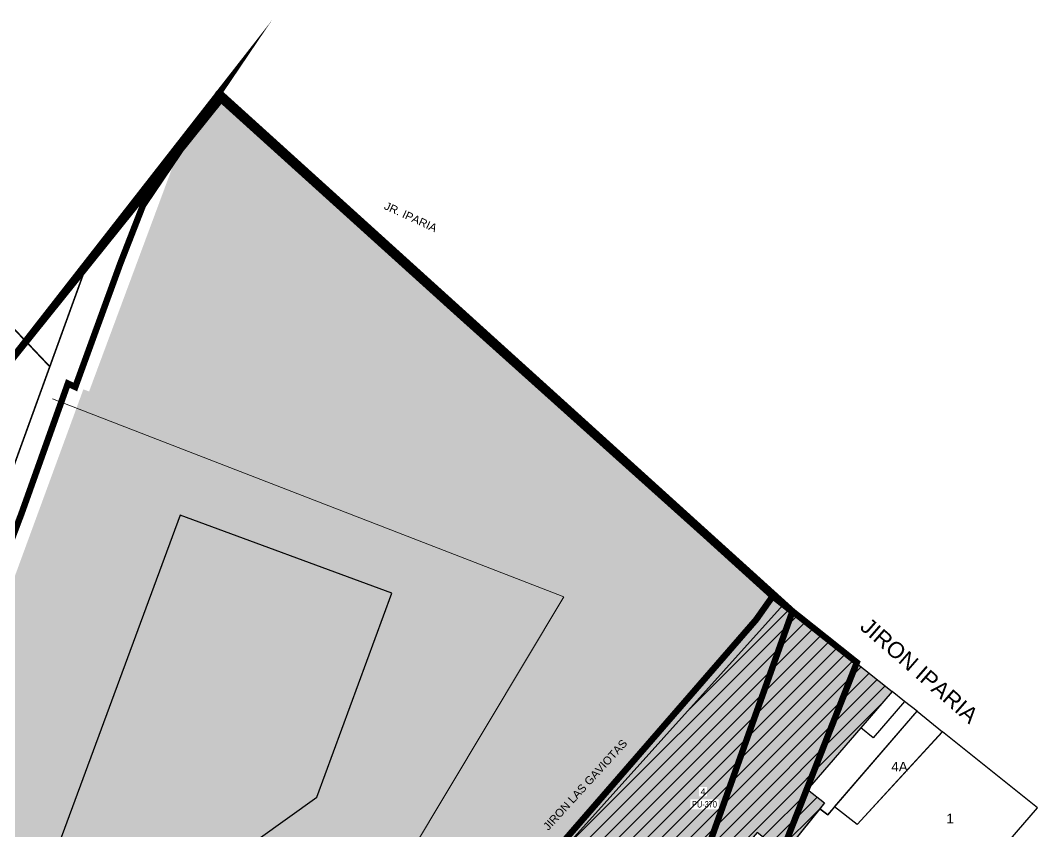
# Model space of a CAD drawing. Header units: metres. Extents: x 546056 to 547654, y 9072317 to 9075555.
# Drawn here: x 547336.3 to 547654, y 9075301.9 to 9075555.4 of the extents above; entities that cross this region are included whole.
import ezdxf
from ezdxf.enums import TextEntityAlignment as Align

# ---------------------------------------------------------------- set-up
doc = ezdxf.new("R2010")
doc.units = ezdxf.units.M
doc.linetypes.add('DASHDOT', pattern=[1, 0.5, -0.25, 0, -0.25])
doc.linetypes.add('DASHED', pattern=[0.75, 0.5, -0.25])
doc.layers.get('0').update_dxf_attribs({"color": 130})
for name, color, linetype in [('0-poligonos', 7, 'DASHED'), ('000 COLINDANTE', 8, 'Continuous'), ('1. HACHT_FALTA EMPADRONAR', 1, 'Continuous'), ('3. HACHT_ADQUIRIDO', 3, 'Continuous'), ('CODIGO PREDIO', 5, 'Continuous'), ('ENTREGADOS A OPAT', 130, 'Continuous'), ('LOTES', 7, 'Continuous'), ('PARTIDA 11161618_MTC', 150, 'Continuous'), ('URB YARINACOCHAS', 7, 'Continuous'), ('VIAS', 7, 'Continuous')]:
    doc.layers.add(name, color=color, linetype=linetype)
doc.styles.add('arial', font='arial.ttf', dxfattribs={"height": 0.1})
doc.styles.add('CODIGO', font='ARIALN.TTF')

msp = doc.modelspace()

# ---------------------------------------------------------------- hatches: boundary and pattern name
at = {"true_color": 0xbdeeff, "transparency": 33554559}
h = msp.add_hatch(color=254, dxfattribs=at)
h.dxf.hatch_style = 1
h.paths.add_polyline_path([(547349.3, 9074052.99), (547347.59, 9074107.75), (547335.9, 9074188.46), (547321.31, 9074245.17), (547392.34, 9074835.03), (547386.14, 9074925.07), (547416.57, 9075031.22), (547427.05, 9075045.78), (547416.93, 9075067.03), (547415.18, 9075076.21), (547429.51, 9075118.23), (547422.26, 9075124.53), (547421.14, 9075147.77), (547434.77, 9075162.43), (547439.89, 9075179.38), (547443.64, 9075197.78), (547462.71, 9075245.98), (547577.46, 9075370.75), (547399.73, 9075531.63), (547385.41, 9075513.8), (547357.77, 9075439.43), (547355.99, 9075440.1), (546239.78, 9072396.33), (546249.8, 9072358.35), (546734.39, 9072481.83), (546808.97, 9072697.79), (546816.43, 9072719.67), (546868.02, 9072857.11), (546870.42, 9072863.77), (547105.84, 9072927.93), (547071.26, 9073050.57), (547073.1, 9073080.4), (547077.07, 9073179.84), (547032.15, 9073499.03), (547079.36, 9073627.77), (547075.7, 9073729.58), (547086.01, 9073756.98), (547074.43, 9073809.59), (547233.46, 9073846.21), (547328.77, 9073908.99)])
at = {"layer": '3. HACHT_ADQUIRIDO', "lineweight": 0, "ltscale": 0.3}
h = msp.add_hatch(color=92, dxfattribs=at)
h.dxf.hatch_style = 1
h.paths.add_polyline_path([(547574.57, 9075372.72), (547577.29, 9075370.57), (547500.03, 9075289.88), (547536.11, 9075266.1), (547542.96, 9075274.12)])
h.paths.add_polyline_path([(547597.47, 9075354.54), (547574.57, 9075372.72), (547542.96, 9075274.12), (547566.44, 9075301.61), (547574.18, 9075295.54)])
h.paths.add_polyline_path([(547608.63, 9075345.67), (547597.47, 9075354.54), (547574.18, 9075295.54), (547574.78, 9075295.06), (547587.45, 9075310.87), (547582.1, 9075315.07)])
h.paths.add_polyline_path([(547545.59, 9075308.91), (547554.37, 9075308.91), (547554.37, 9075311.97), (547545.59, 9075311.97)], flags=16)
h.paths.add_polyline_path([(547548.24, 9075312.89), (547550.79, 9075312.89), (547550.79, 9075315.89), (547548.24, 9075315.89)], flags=16)
at = {"layer": 'ENTREGADOS A OPAT'}
h = msp.add_hatch(dxfattribs=at)
h.set_pattern_fill('ANSI31', color=256)
h.paths.add_polyline_path([(547577.37, 9075370.5), (547574.57, 9075372.72), (547500.03, 9075289.88), (547536.11, 9075266.1), (547542.96, 9075274.12)])
h.paths.add_polyline_path([(547597.47, 9075354.54), (547577.37, 9075370.5), (547542.96, 9075274.12), (547566.44, 9075301.61), (547574.18, 9075295.54)])
h.paths.add_polyline_path([(547608.63, 9075345.67), (547597.47, 9075354.54), (547574.18, 9075295.54), (547574.78, 9075295.06), (547587.45, 9075310.87), (547582.1, 9075315.07), (547598.81, 9075334.34)])
h.paths.add_polyline_path([(547545.59, 9075308.91), (547554.37, 9075308.91), (547554.37, 9075311.97), (547545.59, 9075311.97)], flags=24)
h.paths.add_polyline_path([(547548.24, 9075312.89), (547550.79, 9075312.89), (547550.79, 9075315.89), (547548.24, 9075315.89)], flags=24)

# ---------------------------------------------------------------- linework, layer by layer
at = {"color": 6, "const_width": 2}
msp.add_lwpolyline([(547321.31, 9074245.17), (547392.34, 9074835.03), (547597.56, 9075354.76), (547577.46, 9075370.75), (547399.73, 9075531.63), (547385.41, 9075513.8), (547325.66, 9075439.44), (547216.73, 9075324.66), (546767.97, 9074094.98)], dxfattribs=at)
at = {"layer": '0-poligonos', "ltscale": 5, "const_width": 2}
for points in [[(547108.38, 9074786.44), (547147.83, 9074895.24), (547158.32, 9074924.15), (547163.79, 9074939.18), (547177.35, 9074976.23), (547178.91, 9074980.51), (547202.63, 9075045.18), (547218.78, 9075088.78), (547230.42, 9075119.78), (547244.39, 9075157.59), (547255.18, 9075186.66), (547275.43, 9075241.15), (547292.73, 9075287.75), (547315.87, 9075348.91), (547317.9, 9075351.69), (547336.65, 9075401.26), (547351.15, 9075441.91), (547353.46, 9075440.83), (547367.56, 9075479.52), (547374.59, 9075497.54), (547397.74, 9075531.82), (547325.66, 9075439.44), (547216.73, 9075324.66), (546767.97, 9074094.98)], [(547317.9, 9075351.69), (547336.65, 9075401.26), (547351.15, 9075441.91), (547353.46, 9075440.83), (547367.56, 9075479.52), (547374.59, 9075497.54), (547397.74, 9075531.82), (547472.26, 9075464.47), (547507.57, 9075432.78), (547550.26, 9075394.47), (547571.27, 9075375.44), (547566.1, 9075368.12), (547462.46, 9075248.73), (547410.56, 9075063.29), (547422.73, 9075046.37), (547396.12, 9075004.48), (547389.58, 9074984.79), (547383.96, 9074955.09), (547385.16, 9074919.61), (547386.36, 9074884.14), (547386.4, 9074883.68), (547386.69, 9074878.63), (547386.66, 9074878.22), (547372.12, 9074686.6)]]:
    msp.add_lwpolyline(points, dxfattribs=at)
at = {"layer": '0-poligonos', "ltscale": 3, "const_width": 2, "flags": 128}
msp.add_lwpolyline([(547577.41, 9075370.61), (547571.27, 9075375.44), (547566.1, 9075368.12), (547462.46, 9075248.73), (547410.56, 9075063.29), (547422.73, 9075046.37), (547396.12, 9075004.48), (547389.58, 9074984.79), (547383.96, 9074955.09), (547385.16, 9074919.61), (547386.36, 9074884.14), (547386.4, 9074883.68), (547386.69, 9074878.63), (547386.66, 9074878.22), (547381.25, 9074806.96), (547392.34, 9074835.03), (547390.89, 9074856.1), (547520.79, 9075212.03)], close=True, dxfattribs=at)
at = {"layer": '0-poligonos', "ltscale": 5, "const_width": 2}
msp.add_lwpolyline([(547597.56, 9075354.76), (547577.46, 9075370.75), (547520.79, 9075212.03), (547390.89, 9074856.1), (547392.34, 9074835.03)], close=True, dxfattribs=at)
at = {"layer": '000 COLINDANTE', "lineweight": 20}
msp.add_lwpolyline([(547346.3, 9075437.13), (547506.01, 9075375.24), (547433.87, 9075254.75)], dxfattribs=at)
at = {"layer": '000 COLINDANTE'}
for points in [[(547386.2, 9075400.83), (546347.32, 9072585.95)], [(547392.24, 9075286.41), (547428.86, 9075312.71), (547452.37, 9075376.41), (547386.2, 9075400.83)]]:
    msp.add_lwpolyline(points, dxfattribs=at)
at = {"layer": '1. HACHT_FALTA EMPADRONAR', "lineweight": 0, "const_width": 0.5}
msp.add_lwpolyline([(547597.56, 9075354.76), (547577.46, 9075370.75), (547520.79, 9075212.03), (547390.89, 9074856.1), (547392.34, 9074835.03)], close=True, dxfattribs=at)
at = {"layer": 'LOTES', "color": 7}
for points in [[(547608.63, 9075345.67), (547598.81, 9075334.34), (547582.1, 9075315.07), (547587.45, 9075310.87), (547574.78, 9075295.06), (547566.44, 9075301.61), (547536.11, 9075266.1), (547500.03, 9075289.88), (547574.57, 9075372.72), (547608.63, 9075345.67)], [(547612.49, 9075342.58), (547608.63, 9075345.67)], [(547624.25, 9075333.08), (547597.61, 9075304.14), (547590.62, 9075309.65), (547616.45, 9075339.53), (547624.3, 9075333.13)]]:
    msp.add_lwpolyline(points, dxfattribs=at)
for points in [[(547616.45, 9075339.53), (547612.49, 9075342.58), (547602.71, 9075331.21), (547598.81, 9075334.34), (547582.1, 9075315.07), (547587.45, 9075310.87), (547586.01, 9075309.07), (547588.46, 9075307.15)], [(547654.03, 9075309.3), (547624.3, 9075333.13), (547597.61, 9075304.14), (547590.62, 9075309.65), (547588.46, 9075307.15), (547586.01, 9075309.07), (547574.78, 9075295.06), (547614.66, 9075263.76)]]:
    msp.add_lwpolyline(points, close=True, dxfattribs=at)
at = {"layer": 'PARTIDA 11161618_MTC', "const_width": 0.5}
msp.add_lwpolyline([(547356.67, 9075478.03), (547325.66, 9075439.44), (547240.05, 9075349.23), (546907.66, 9074448.73), (546899.85, 9074456.36), (546767.97, 9074094.98), (546561.61, 9074000.19), (546516.25, 9073875.9), (546540.05, 9073824.76), (546422.46, 9073502.5), (546440.76, 9073495.82), (546414.1, 9073422.75), (546482.53, 9073375.31), (546489.27, 9073387.67), (546503.78, 9073378.8), (546543.27, 9073464.65), (546549.95, 9073460.34), (546511.5, 9073355.22), (546572.43, 9073312.99)], close=True, dxfattribs=at)
at = {"layer": 'URB YARINACOCHAS', "linetype": 'DASHDOT', "ltscale": 25, "const_width": 0.5}
msp.add_lwpolyline([(547345.5, 9075447.19), (547205.18, 9075059.81), (547120.98, 9075141.63), (547155.25, 9075177.91), (547140.83, 9075191.88), (547182.63, 9075234.1), (547177.25, 9075264.11), (547205.84, 9075294.33), (547181.43, 9075317.2), (547329.8, 9075463.75), (547345.5, 9075447.19)], dxfattribs=at)

# ---------------------------------------------------------------- texts
at = {"layer": '000 COLINDANTE', "color": 8, "style": 'arial'}
msp.add_text('JIRON IPARIA', height=5, rotation=318.9154, dxfattribs=at).set_placement((547598.2, 9075365.43))
for s, p in [('4A', (547610.87, 9075322.21)), ('1', (547626.69, 9075306.03))]:
    msp.add_text(s, height=3, dxfattribs=at).set_placement(p, align=Align.MIDDLE)
at = {"layer": 'CODIGO PREDIO', "style": 'CODIGO'}
msp.add_text('PU-370', height=2, dxfattribs=at).set_placement((547549.98, 9075310.45, 156.67), align=Align.MIDDLE_CENTER)
at = {"layer": 'LOTES', "style": 'arial'}
msp.add_text('4', height=2, dxfattribs=at).set_placement((547549.51, 9075314.39), align=Align.MIDDLE)
at = {"layer": 'VIAS', "color": 7, "style": 'arial'}
for s, rotation, p in [('JR. IPARIA', 335.2059, (547449.69, 9075496.52)), ('JIRON LAS GAVIOTAS', 47.5882, (547501.2, 9075302.09))]:
    msp.add_text(s, height=2.5, rotation=rotation, dxfattribs=at).set_placement(p)

doc.saveas('drawing.dxf')
